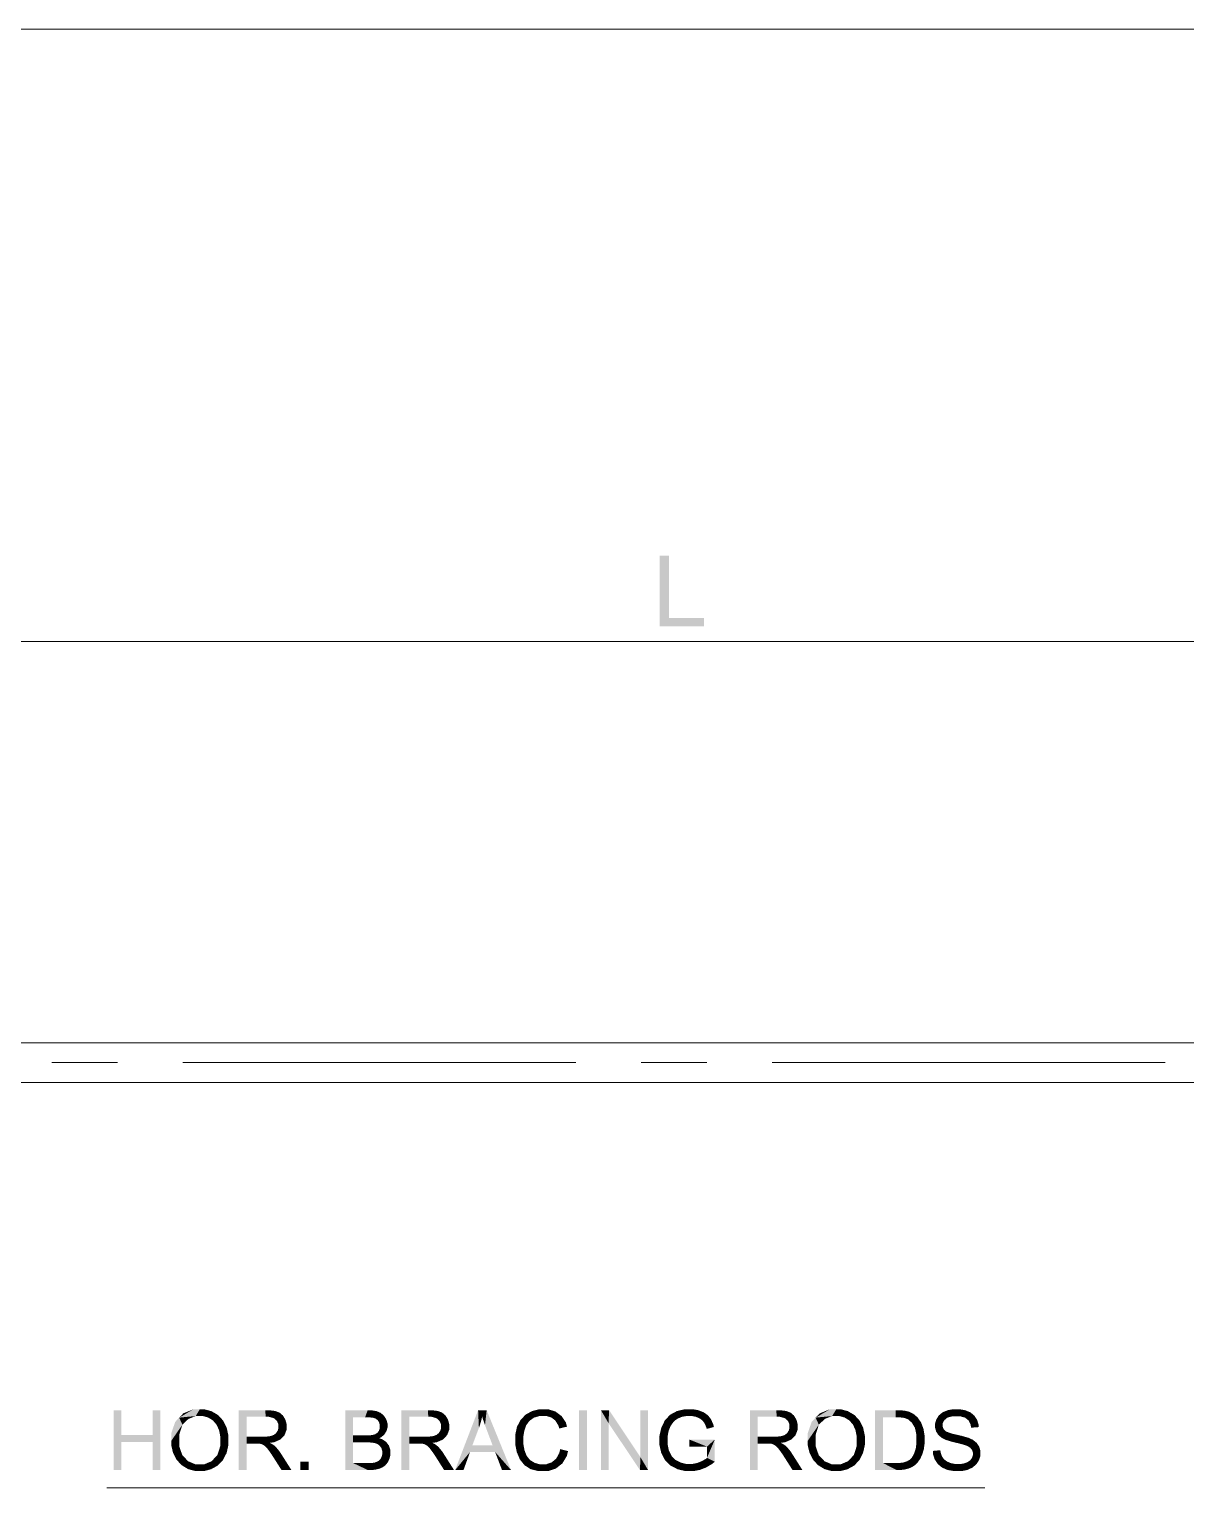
# Model space of a CAD drawing. Header units: millimetres. Extents: x 2 to 579, y 1 to 405.
# Drawn here: x 163.2 to 207.4, y 155.9 to 211.6 of the extents above; entities that cross this region are included whole.
import ezdxf

# ---------------------------------------------------------------- set-up
doc = ezdxf.new("R2010")
doc.units = ezdxf.units.MM
doc.linetypes.add('XKITLINE00', pattern=[0])
doc.layers.add('GraphicObject', color=6, linetype='Continuous', lineweight=0)
doc.layers.add('LinkedObject', color=7, linetype='Continuous', lineweight=0)

# ---------------------------------------------------------------- blocks, each defined once
blk = doc.blocks.new('*A3')
at = {"layer": 'GraphicObject', "color": 3, "linetype": 'XKITLINE00', "lineweight": 0}
blk.add_line((254.94, 211.629), (120.38, 211.629), dxfattribs=at)
blk = doc.blocks.new('*A4')
at = {"layer": 'LinkedObject'}
for points in [[(187.632, 191.525), (187.276, 188.825), (187.276, 191.525)], [(187.632, 189.144), (187.276, 188.825), (187.632, 191.525)], [(187.276, 188.825), (187.632, 189.144), (188.961, 188.825)], [(188.961, 188.825), (187.632, 189.144), (188.961, 189.144)], [(166.723, 157.949), (166.421, 156.602), (166.421, 158.889)], [(166.723, 157.949), (166.421, 158.889), (166.723, 158.889)], [(168.214, 158.889), (167.912, 157.949), (167.912, 158.889)], [(167.912, 157.679), (167.912, 157.949), (168.214, 158.889)], [(167.912, 157.679), (168.214, 158.889), (168.214, 156.602)], [(169.476, 158.928), (168.929, 158.606), (169.082, 158.767)], [(169.718, 158.928), (168.929, 158.606), (169.476, 158.928)], [(169.559, 158.667), (168.929, 158.606), (169.718, 158.928)], [(169.559, 158.667), (169.718, 158.928), (169.719, 158.667)], [(169.718, 158.928), (169.833, 158.667), (169.719, 158.667)], [(170.161, 158.852), (169.718, 158.928), (169.876, 158.928)], [(170.289, 158.777), (169.718, 158.928), (170.161, 158.852)], [(170.037, 158.61), (169.718, 158.928), (170.289, 158.777)], [(169.833, 158.667), (169.718, 158.928), (170.037, 158.61)], [(170.037, 158.61), (170.289, 158.777), (170.128, 158.553)], [(170.289, 158.777), (170.219, 158.495), (170.128, 158.553)], [(170.219, 158.495), (170.289, 158.777), (170.357, 158.334)], [(170.609, 158.49), (170.289, 158.777), (170.416, 158.701)], [(170.676, 158.355), (170.289, 158.777), (170.609, 158.49)], [(170.357, 158.334), (170.289, 158.777), (170.676, 158.355)], [(171.507, 157.881), (171.205, 156.602), (171.205, 158.889)], [(171.205, 158.889), (171.507, 158.637), (171.507, 157.881)], [(172.23, 158.637), (171.205, 158.889), (172.217, 158.889)], [(171.507, 158.637), (171.205, 158.889), (172.23, 158.637)], [(172.217, 158.889), (172.357, 158.637), (172.23, 158.637)], [(172.602, 158.858), (172.217, 158.889), (172.37, 158.889)], [(172.681, 158.827), (172.217, 158.889), (172.602, 158.858)], [(172.542, 158.585), (172.217, 158.889), (172.681, 158.827)], [(172.357, 158.637), (172.217, 158.889), (172.542, 158.585)], [(172.681, 158.827), (172.601, 158.533), (172.542, 158.585)], [(172.761, 158.797), (172.601, 158.533), (172.681, 158.827)], [(172.601, 158.533), (172.761, 158.797), (172.66, 158.481)], [(172.66, 158.481), (172.761, 158.797), (172.935, 158.61)], [(172.935, 158.61), (172.761, 158.797), (172.888, 158.688)], [(175.267, 158.889), (175.569, 157.659), (175.267, 156.602)], [(175.569, 157.929), (175.569, 157.659), (175.267, 158.889)], [(175.267, 158.889), (175.569, 158.619), (175.569, 157.929)], [(176.027, 158.619), (175.267, 158.889), (176.125, 158.889)], [(175.569, 158.619), (175.267, 158.889), (176.027, 158.619)], [(176.027, 158.619), (176.125, 158.889), (176.15, 158.619)], [(176.125, 158.889), (176.324, 158.603), (176.15, 158.619)], [(176.256, 158.889), (176.324, 158.603), (176.125, 158.889)], [(176.466, 158.854), (176.324, 158.603), (176.256, 158.889)], [(176.324, 158.603), (176.466, 158.854), (176.375, 158.587)], [(176.375, 158.587), (176.466, 158.854), (176.426, 158.571)], [(176.426, 158.571), (176.466, 158.854), (176.546, 158.82)], [(176.546, 158.82), (176.504, 158.512), (176.426, 158.571)], [(176.625, 158.785), (176.504, 158.512), (176.546, 158.82)], [(176.749, 158.678), (176.504, 158.512), (176.625, 158.785)], [(177.716, 157.881), (177.414, 156.602), (177.414, 158.889)], [(177.414, 158.889), (177.716, 158.637), (177.716, 157.881)], [(178.439, 158.637), (177.414, 158.889), (178.426, 158.889)], [(177.716, 158.637), (177.414, 158.889), (178.439, 158.637)], [(178.426, 158.889), (178.566, 158.637), (178.439, 158.637)], [(178.811, 158.858), (178.426, 158.889), (178.579, 158.889)], [(178.89, 158.827), (178.426, 158.889), (178.811, 158.858)], [(178.752, 158.585), (178.426, 158.889), (178.89, 158.827)], [(178.566, 158.637), (178.426, 158.889), (178.752, 158.585)], [(178.89, 158.827), (178.81, 158.533), (178.752, 158.585)], [(178.97, 158.797), (178.81, 158.533), (178.89, 158.827)], [(178.81, 158.533), (178.97, 158.797), (178.869, 158.481)], [(178.869, 158.481), (178.97, 158.797), (179.144, 158.61)], [(179.144, 158.61), (178.97, 158.797), (179.097, 158.688)], [(180.342, 158.889), (180.372, 158.211), (179.464, 156.602)], [(180.372, 158.211), (180.342, 158.889), (180.411, 158.32)], [(180.411, 158.32), (180.342, 158.889), (180.473, 158.539)], [(180.473, 158.539), (180.342, 158.889), (180.496, 158.649)], [(180.668, 158.889), (180.496, 158.649), (180.342, 158.889)], [(180.496, 158.649), (180.668, 158.889), (180.523, 158.556)], [(180.523, 158.556), (180.668, 158.889), (180.604, 158.318)], [(180.604, 158.318), (180.668, 158.889), (180.658, 158.173)], [(180.658, 158.173), (180.668, 158.889), (180.897, 157.542)], [(180.897, 157.542), (180.668, 158.889), (180.991, 157.295)], [(180.991, 157.295), (180.668, 158.889), (181.601, 156.602)], [(182.281, 158.79), (182.3, 158.48), (182.156, 158.721)], [(182.407, 158.859), (182.697, 158.67), (182.281, 158.79)], [(182.281, 158.79), (182.697, 158.67), (182.477, 158.606)], [(182.3, 158.48), (182.281, 158.79), (182.388, 158.543)], [(182.388, 158.543), (182.281, 158.79), (182.477, 158.606)], [(182.684, 158.928), (182.697, 158.67), (182.407, 158.859)], [(182.835, 158.928), (182.697, 158.67), (182.684, 158.928)], [(182.697, 158.67), (182.835, 158.928), (182.829, 158.67)], [(182.835, 158.928), (182.944, 158.67), (182.829, 158.67)], [(183.295, 158.841), (182.835, 158.928), (183.007, 158.928)], [(183.412, 158.753), (182.835, 158.928), (183.295, 158.841)], [(183.134, 158.613), (182.835, 158.928), (183.412, 158.753)], [(182.944, 158.67), (182.835, 158.928), (183.134, 158.613)], [(184.501, 158.889), (184.199, 156.602), (184.199, 158.889)], [(184.501, 156.602), (184.199, 156.602), (184.501, 158.889)], [(185.032, 158.889), (185.322, 158.397), (185.032, 156.602)], [(185.322, 158.397), (185.032, 158.889), (185.343, 158.889)], [(185.322, 158.397), (185.343, 158.889), (186.521, 156.602)], [(186.521, 156.602), (185.343, 158.889), (186.541, 157.094)], [(186.832, 158.889), (186.541, 157.094), (186.541, 158.889)], [(186.832, 156.602), (186.541, 157.094), (186.832, 158.889)], [(187.805, 158.788), (187.404, 158.358), (187.674, 158.717)], [(187.975, 158.575), (187.404, 158.358), (187.805, 158.788)], [(188.238, 158.928), (187.805, 158.788), (187.936, 158.858)], [(188.306, 158.67), (187.805, 158.788), (188.238, 158.928)], [(187.805, 158.788), (188.051, 158.606), (187.975, 158.575)], [(188.051, 158.606), (187.805, 158.788), (188.126, 158.638)], [(188.126, 158.638), (187.805, 158.788), (188.306, 158.67)], [(188.41, 158.67), (188.238, 158.928), (188.409, 158.928)], [(188.306, 158.67), (188.238, 158.928), (188.41, 158.67)], [(188.409, 158.928), (188.496, 158.67), (188.41, 158.67)], [(188.533, 158.928), (188.496, 158.67), (188.409, 158.928)], [(188.496, 158.67), (188.533, 158.928), (188.654, 158.639)], [(188.857, 158.848), (188.533, 158.928), (188.757, 158.888)], [(188.654, 158.639), (188.533, 158.928), (188.857, 158.848)], [(188.654, 158.639), (188.857, 158.848), (188.725, 158.609)], [(188.857, 158.848), (188.796, 158.579), (188.725, 158.609)], [(188.796, 158.579), (188.857, 158.848), (188.905, 158.499)], [(189.115, 158.696), (188.857, 158.848), (188.958, 158.807)], [(189.172, 158.624), (188.857, 158.848), (189.115, 158.696)], [(188.905, 158.499), (188.857, 158.848), (189.172, 158.624)], [(191.019, 157.881), (190.717, 156.602), (190.717, 158.889)], [(190.717, 158.889), (191.019, 158.637), (191.019, 157.881)], [(191.742, 158.637), (190.717, 158.889), (191.729, 158.889)], [(191.019, 158.637), (190.717, 158.889), (191.742, 158.637)], [(191.729, 158.889), (191.869, 158.637), (191.742, 158.637)], [(192.114, 158.858), (191.729, 158.889), (191.882, 158.889)], [(192.193, 158.827), (191.729, 158.889), (192.114, 158.858)], [(192.055, 158.585), (191.729, 158.889), (192.193, 158.827)], [(191.869, 158.637), (191.729, 158.889), (192.055, 158.585)], [(192.193, 158.827), (192.114, 158.533), (192.055, 158.585)], [(192.273, 158.797), (192.114, 158.533), (192.193, 158.827)], [(192.114, 158.533), (192.273, 158.797), (192.172, 158.481)], [(192.172, 158.481), (192.273, 158.797), (192.447, 158.61)], [(192.447, 158.61), (192.273, 158.797), (192.4, 158.688)], [(193.777, 158.928), (193.23, 158.606), (193.383, 158.767)], [(194.019, 158.928), (193.23, 158.606), (193.777, 158.928)], [(193.86, 158.667), (193.23, 158.606), (194.019, 158.928)], [(193.86, 158.667), (194.019, 158.928), (194.02, 158.667)], [(194.019, 158.928), (194.134, 158.667), (194.02, 158.667)], [(194.463, 158.852), (194.019, 158.928), (194.177, 158.928)], [(194.59, 158.777), (194.019, 158.928), (194.463, 158.852)], [(194.338, 158.61), (194.019, 158.928), (194.59, 158.777)], [(194.134, 158.667), (194.019, 158.928), (194.338, 158.61)], [(194.338, 158.61), (194.59, 158.777), (194.429, 158.553)], [(194.59, 158.777), (194.52, 158.495), (194.429, 158.553)], [(194.52, 158.495), (194.59, 158.777), (194.658, 158.334)], [(194.91, 158.49), (194.59, 158.777), (194.717, 158.701)], [(194.977, 158.355), (194.59, 158.777), (194.91, 158.49)], [(194.658, 158.334), (194.59, 158.777), (194.977, 158.355)], [(195.502, 158.889), (195.803, 158.619), (195.502, 156.602)], [(196.284, 158.619), (195.502, 158.889), (196.289, 158.889)], [(195.803, 158.619), (195.502, 158.889), (196.284, 158.619)], [(196.289, 158.889), (196.419, 158.619), (196.284, 158.619)], [(196.422, 158.889), (196.419, 158.619), (196.289, 158.889)], [(196.422, 158.889), (196.615, 158.596), (196.419, 158.619)], [(196.625, 158.873), (196.615, 158.596), (196.422, 158.889)], [(196.695, 158.856), (196.615, 158.596), (196.625, 158.873)], [(196.695, 158.856), (196.676, 158.572), (196.615, 158.596)], [(196.676, 158.572), (196.695, 158.856), (196.76, 158.54)], [(196.961, 158.752), (196.695, 158.856), (196.794, 158.834)], [(197.031, 158.692), (196.695, 158.856), (196.961, 158.752)], [(196.903, 158.411), (196.695, 158.856), (197.031, 158.692)], [(196.76, 158.54), (196.695, 158.856), (196.903, 158.411)], [(198.081, 158.811), (198.207, 158.56), (197.938, 158.696)], [(198.269, 158.61), (198.081, 158.811), (198.176, 158.85)], [(198.207, 158.56), (198.081, 158.811), (198.269, 158.61)], [(198.27, 158.889), (198.469, 158.66), (198.176, 158.85)], [(198.176, 158.85), (198.469, 158.66), (198.269, 158.61)], [(198.48, 158.928), (198.469, 158.66), (198.27, 158.889)], [(198.595, 158.928), (198.469, 158.66), (198.48, 158.928)], [(198.469, 158.66), (198.595, 158.928), (198.607, 158.66)], [(198.595, 158.928), (198.738, 158.66), (198.607, 158.66)], [(198.946, 158.887), (198.595, 158.928), (198.722, 158.928)], [(199.043, 158.846), (198.595, 158.928), (198.946, 158.887)], [(198.937, 158.605), (198.595, 158.928), (199.043, 158.846)], [(198.738, 158.66), (198.595, 158.928), (198.937, 158.605)], [(199.043, 158.846), (199.005, 158.549), (198.937, 158.605)], [(199.14, 158.805), (199.005, 158.549), (199.043, 158.846)], [(199.005, 158.549), (199.14, 158.805), (199.072, 158.494)], [(199.072, 158.494), (199.14, 158.805), (199.341, 158.605)], [(199.341, 158.605), (199.14, 158.805), (199.289, 158.684)], [(168.929, 158.606), (168.623, 157.715), (168.776, 158.445)], [(169.05, 158.336), (168.623, 157.715), (168.929, 158.606)], [(168.776, 158.445), (168.623, 157.715), (168.623, 158)], [(168.934, 157.968), (168.623, 157.715), (169.05, 158.336)], [(169.282, 158.557), (168.929, 158.606), (169.559, 158.667)], [(168.929, 158.606), (169.282, 158.557), (169.166, 158.447)], [(169.05, 158.336), (168.929, 158.606), (169.166, 158.447)], [(170.357, 158.334), (170.676, 158.355), (170.404, 158.23)], [(170.676, 158.355), (170.451, 158.126), (170.404, 158.23)], [(170.451, 158.126), (170.676, 158.355), (170.498, 157.882)], [(170.498, 157.882), (170.676, 158.355), (170.809, 157.913)], [(170.809, 157.913), (170.676, 158.355), (170.743, 158.22)], [(172.935, 158.61), (172.719, 158.347), (172.66, 158.481)], [(172.689, 158.108), (173.03, 158.265), (172.873, 157.855)], [(172.719, 158.211), (173.03, 158.265), (172.689, 158.108)], [(172.983, 158.532), (172.719, 158.347), (172.935, 158.61)], [(173.03, 158.359), (172.719, 158.347), (172.983, 158.532)], [(173.03, 158.265), (172.719, 158.347), (173.03, 158.359)], [(172.719, 158.347), (173.03, 158.265), (172.719, 158.266)], [(173.03, 158.265), (172.719, 158.211), (172.719, 158.266)], [(172.873, 157.855), (173.03, 158.265), (172.951, 157.938)], [(172.951, 157.938), (173.03, 158.265), (173.03, 158.143)], [(176.794, 158.606), (176.504, 158.512), (176.749, 158.678)], [(176.504, 158.512), (176.794, 158.606), (176.532, 158.469)], [(176.794, 158.606), (176.559, 158.425), (176.532, 158.469)], [(176.557, 158.109), (176.884, 158.304), (176.804, 158.028)], [(176.586, 158.208), (176.884, 158.304), (176.557, 158.109)], [(176.559, 158.425), (176.794, 158.606), (176.586, 158.325)], [(176.586, 158.325), (176.794, 158.606), (176.884, 158.304)], [(176.884, 158.304), (176.586, 158.268), (176.586, 158.325)], [(176.586, 158.268), (176.884, 158.304), (176.586, 158.208)], [(176.884, 158.383), (176.794, 158.606), (176.839, 158.534)], [(176.884, 158.304), (176.794, 158.606), (176.884, 158.383)], [(176.804, 158.028), (176.884, 158.304), (176.844, 158.093)], [(176.844, 158.093), (176.884, 158.304), (176.884, 158.231)], [(179.144, 158.61), (178.928, 158.347), (178.869, 158.481)], [(178.898, 158.108), (179.239, 158.265), (179.082, 157.855)], [(178.928, 158.211), (179.239, 158.265), (178.898, 158.108)], [(179.192, 158.532), (178.928, 158.347), (179.144, 158.61)], [(179.239, 158.359), (178.928, 158.347), (179.192, 158.532)], [(179.239, 158.265), (178.928, 158.347), (179.239, 158.359)], [(178.928, 158.347), (179.239, 158.265), (178.928, 158.266)], [(179.239, 158.265), (178.928, 158.211), (178.928, 158.266)], [(179.082, 157.855), (179.239, 158.265), (179.16, 157.938)], [(179.16, 157.938), (179.239, 158.265), (179.239, 158.143)], [(179.464, 156.602), (180.372, 158.211), (180.12, 157.542)], [(182.104, 158.097), (181.757, 157.941), (181.825, 158.253)], [(182.14, 158.204), (181.825, 158.253), (181.893, 158.386)], [(182.104, 158.097), (181.825, 158.253), (182.14, 158.204)], [(181.962, 158.519), (182.3, 158.48), (181.893, 158.386)], [(181.893, 158.386), (182.3, 158.48), (182.176, 158.31)], [(182.14, 158.204), (181.893, 158.386), (182.176, 158.31)], [(182.156, 158.721), (182.3, 158.48), (181.962, 158.519)], [(183.134, 158.613), (183.412, 158.753), (183.209, 158.556)], [(183.412, 158.753), (183.285, 158.499), (183.209, 158.556)], [(183.285, 158.499), (183.412, 158.753), (183.4, 158.317)], [(183.4, 158.317), (183.412, 158.753), (183.738, 158.262)], [(183.4, 158.317), (183.738, 158.262), (183.44, 158.192)], [(183.692, 158.42), (183.412, 158.753), (183.529, 158.666)], [(183.738, 158.262), (183.412, 158.753), (183.692, 158.42)], [(185.032, 156.602), (185.322, 158.397), (185.322, 156.602)], [(187.404, 158.358), (187.264, 157.902), (187.334, 158.213)], [(187.619, 158.108), (187.264, 157.902), (187.404, 158.358)], [(187.674, 158.717), (187.404, 158.358), (187.473, 158.503)], [(187.853, 158.492), (187.404, 158.358), (187.975, 158.575)], [(187.807, 158.44), (187.404, 158.358), (187.853, 158.492)], [(187.76, 158.389), (187.404, 158.358), (187.807, 158.44)], [(187.688, 158.275), (187.404, 158.358), (187.76, 158.389)], [(187.404, 158.358), (187.688, 158.275), (187.662, 158.214)], [(187.619, 158.108), (187.404, 158.358), (187.662, 158.214)], [(188.905, 158.499), (189.172, 158.624), (188.943, 158.449)], [(189.172, 158.624), (188.981, 158.399), (188.943, 158.449)], [(188.981, 158.399), (189.172, 158.624), (189.045, 158.262)], [(189.045, 158.262), (189.172, 158.624), (189.315, 158.365)], [(189.045, 158.262), (189.315, 158.365), (189.071, 158.175)], [(189.071, 158.175), (189.315, 158.365), (189.345, 158.249)], [(189.315, 158.365), (189.172, 158.624), (189.229, 158.552)], [(192.447, 158.61), (192.231, 158.347), (192.172, 158.481)], [(192.201, 158.108), (192.542, 158.265), (192.385, 157.855)], [(192.231, 158.211), (192.542, 158.265), (192.201, 158.108)], [(192.495, 158.532), (192.231, 158.347), (192.447, 158.61)], [(192.542, 158.359), (192.231, 158.347), (192.495, 158.532)], [(192.542, 158.265), (192.231, 158.347), (192.542, 158.359)], [(192.231, 158.347), (192.542, 158.265), (192.231, 158.266)], [(192.542, 158.265), (192.231, 158.211), (192.231, 158.266)], [(192.385, 157.855), (192.542, 158.265), (192.464, 157.938)], [(192.464, 157.938), (192.542, 158.265), (192.542, 158.143)], [(193.23, 158.606), (192.924, 157.715), (193.077, 158.445)], [(193.351, 158.336), (192.924, 157.715), (193.23, 158.606)], [(193.077, 158.445), (192.924, 157.715), (192.924, 158)], [(193.235, 157.968), (192.924, 157.715), (193.351, 158.336)], [(193.583, 158.557), (193.23, 158.606), (193.86, 158.667)], [(193.23, 158.606), (193.583, 158.557), (193.467, 158.447)], [(193.351, 158.336), (193.23, 158.606), (193.467, 158.447)], [(194.658, 158.334), (194.977, 158.355), (194.705, 158.23)], [(194.977, 158.355), (194.752, 158.126), (194.705, 158.23)], [(194.752, 158.126), (194.977, 158.355), (194.799, 157.882)], [(194.799, 157.882), (194.977, 158.355), (195.11, 157.913)], [(195.11, 157.913), (194.977, 158.355), (195.044, 158.22)], [(195.502, 156.602), (195.803, 158.619), (195.803, 156.872)], [(197.031, 158.692), (196.962, 158.314), (196.903, 158.411)], [(197.121, 158.616), (196.962, 158.314), (197.031, 158.692)], [(197.256, 158.421), (196.962, 158.314), (197.121, 158.616)], [(196.962, 158.314), (197.256, 158.421), (197.021, 158.218)], [(197.021, 158.218), (197.256, 158.421), (197.301, 158.302)], [(197.301, 158.302), (197.08, 157.942), (197.021, 158.218)], [(197.346, 158.183), (197.08, 157.942), (197.301, 158.302)], [(197.889, 158.621), (197.791, 158.297), (197.84, 158.546)], [(198.144, 158.509), (197.791, 158.297), (197.889, 158.621)], [(197.84, 158.546), (197.791, 158.297), (197.791, 158.384)], [(198.081, 158.388), (197.791, 158.297), (198.144, 158.509)], [(197.791, 158.297), (198.081, 158.388), (198.081, 158.317)], [(198.081, 158.255), (197.791, 158.297), (198.081, 158.317)], [(197.791, 158.297), (198.081, 158.255), (197.791, 158.218)], [(197.791, 158.218), (198.081, 158.255), (197.831, 158.076)], [(197.831, 158.076), (198.081, 158.255), (197.871, 158.012)], [(197.871, 158.012), (198.081, 158.255), (198.126, 158.154)], [(197.938, 158.696), (198.207, 158.56), (197.889, 158.621)], [(197.889, 158.621), (198.207, 158.56), (198.144, 158.509)], [(199.341, 158.605), (199.151, 158.33), (199.072, 158.494)], [(199.393, 158.525), (199.151, 158.33), (199.341, 158.605)], [(199.449, 158.345), (199.151, 158.33), (199.393, 158.525)], [(199.453, 158.244), (199.151, 158.33), (199.449, 158.345)], [(199.151, 158.33), (199.453, 158.244), (199.163, 158.221)], [(166.723, 157.679), (166.421, 156.602), (166.723, 157.949)], [(166.421, 156.602), (166.723, 157.679), (166.723, 156.602)], [(166.723, 157.949), (167.912, 157.679), (166.723, 157.679)], [(167.912, 157.949), (167.912, 157.679), (166.723, 157.949)], [(167.912, 157.679), (168.214, 156.602), (167.912, 156.602)], [(168.623, 157.715), (168.934, 157.968), (168.934, 157.71)], [(168.623, 157.715), (168.934, 157.504), (168.623, 157.565)], [(168.934, 157.504), (168.623, 157.715), (168.934, 157.71)], [(170.388, 157.182), (170.809, 157.742), (170.669, 157.12)], [(170.498, 157.522), (170.809, 157.742), (170.388, 157.182)], [(170.498, 157.743), (170.809, 157.913), (170.809, 157.742)], [(170.498, 157.882), (170.809, 157.913), (170.498, 157.743)], [(170.809, 157.742), (170.498, 157.522), (170.498, 157.743)], [(170.669, 157.12), (170.809, 157.742), (170.739, 157.257)], [(170.739, 157.257), (170.809, 157.742), (170.809, 157.568)], [(171.507, 157.881), (171.507, 157.618), (171.205, 156.602)], [(171.857, 157.618), (171.507, 157.881), (172.156, 157.881)], [(171.507, 157.618), (171.507, 157.881), (171.857, 157.618)], [(171.857, 157.618), (172.156, 157.881), (171.916, 157.618)], [(171.916, 157.618), (172.156, 157.881), (172, 157.612)], [(172, 157.612), (172.156, 157.881), (172.026, 157.607)], [(172.026, 157.607), (172.156, 157.881), (172.061, 157.598)], [(172.061, 157.598), (172.156, 157.881), (172.129, 157.568)], [(172.129, 157.568), (172.156, 157.881), (172.26, 157.881)], [(172.129, 157.568), (172.26, 157.881), (172.163, 157.546)], [(172.26, 157.881), (172.387, 157.643), (172.163, 157.546)], [(172.163, 157.546), (172.387, 157.643), (172.197, 157.524)], [(172.387, 157.643), (172.274, 157.448), (172.197, 157.524)], [(172.422, 157.902), (172.387, 157.643), (172.26, 157.881)], [(172.447, 157.614), (172.274, 157.448), (172.387, 157.643)], [(172.387, 157.643), (172.422, 157.902), (172.551, 157.665)], [(172.48, 157.923), (172.873, 157.855), (172.422, 157.902)], [(172.794, 157.771), (172.422, 157.902), (172.873, 157.855)], [(172.551, 157.665), (172.422, 157.902), (172.794, 157.771)], [(172.539, 157.945), (172.873, 157.855), (172.48, 157.923)], [(172.873, 157.855), (172.539, 157.945), (172.628, 158.014)], [(172.658, 158.061), (172.873, 157.855), (172.628, 158.014)], [(172.689, 158.108), (172.873, 157.855), (172.658, 158.061)], [(175.267, 156.602), (175.569, 157.659), (175.569, 156.872)], [(176.099, 157.659), (175.569, 157.929), (176.064, 157.929)], [(175.569, 157.659), (175.569, 157.929), (176.099, 157.659)], [(176.208, 157.659), (176.064, 157.929), (176.165, 157.929)], [(176.099, 157.659), (176.064, 157.929), (176.208, 157.659)], [(176.31, 157.942), (176.564, 157.819), (176.165, 157.929)], [(176.165, 157.929), (176.564, 157.819), (176.208, 157.659)], [(176.208, 157.659), (176.564, 157.819), (176.376, 157.64)], [(176.353, 157.955), (176.645, 157.859), (176.31, 157.942)], [(176.564, 157.819), (176.31, 157.942), (176.645, 157.859)], [(176.411, 157.972), (176.645, 157.859), (176.353, 157.955)], [(176.564, 157.819), (176.434, 157.62), (176.376, 157.64)], [(176.498, 158.029), (176.645, 157.859), (176.411, 157.972)], [(176.434, 157.62), (176.564, 157.819), (176.492, 157.601)], [(176.492, 157.601), (176.564, 157.819), (176.583, 157.535)], [(176.804, 158.028), (176.498, 158.029), (176.557, 158.109)], [(176.764, 157.963), (176.498, 158.029), (176.804, 158.028)], [(176.645, 157.859), (176.498, 158.029), (176.764, 157.963)], [(176.827, 157.685), (176.564, 157.819), (176.668, 157.788)], [(176.583, 157.535), (176.564, 157.819), (176.827, 157.685)], [(176.583, 157.535), (176.827, 157.685), (176.616, 157.488)], [(176.616, 157.488), (176.827, 157.685), (176.649, 157.441)], [(176.649, 157.441), (176.827, 157.685), (176.882, 157.611)], [(177.716, 157.881), (177.716, 157.618), (177.414, 156.602)], [(178.066, 157.618), (177.716, 157.881), (178.365, 157.881)], [(177.716, 157.618), (177.716, 157.881), (178.066, 157.618)], [(178.066, 157.618), (178.365, 157.881), (178.125, 157.618)], [(178.125, 157.618), (178.365, 157.881), (178.209, 157.612)], [(178.209, 157.612), (178.365, 157.881), (178.235, 157.607)], [(178.235, 157.607), (178.365, 157.881), (178.27, 157.598)], [(178.27, 157.598), (178.365, 157.881), (178.339, 157.568)], [(178.339, 157.568), (178.365, 157.881), (178.469, 157.881)], [(178.339, 157.568), (178.469, 157.881), (178.372, 157.546)], [(178.469, 157.881), (178.596, 157.643), (178.372, 157.546)], [(178.372, 157.546), (178.596, 157.643), (178.406, 157.524)], [(178.596, 157.643), (178.483, 157.448), (178.406, 157.524)], [(178.631, 157.902), (178.596, 157.643), (178.469, 157.881)], [(178.656, 157.614), (178.483, 157.448), (178.596, 157.643)], [(178.596, 157.643), (178.631, 157.902), (178.76, 157.665)], [(178.689, 157.923), (179.082, 157.855), (178.631, 157.902)], [(179.003, 157.771), (178.631, 157.902), (179.082, 157.855)], [(178.76, 157.665), (178.631, 157.902), (179.003, 157.771)], [(178.748, 157.945), (179.082, 157.855), (178.689, 157.923)], [(179.082, 157.855), (178.748, 157.945), (178.837, 158.014)], [(178.867, 158.061), (179.082, 157.855), (178.837, 158.014)], [(178.898, 158.108), (179.082, 157.855), (178.867, 158.061)], [(182.068, 157.877), (181.757, 157.941), (182.104, 158.097)], [(181.757, 157.941), (182.068, 157.877), (181.757, 157.763)], [(181.757, 157.763), (182.068, 157.877), (182.068, 157.764)], [(182.068, 157.764), (181.757, 157.599), (181.757, 157.763)], [(182.068, 157.618), (181.757, 157.599), (182.068, 157.764)], [(187.575, 157.877), (187.264, 157.902), (187.619, 158.108)], [(187.264, 157.902), (187.575, 157.877), (187.264, 157.735)], [(187.264, 157.735), (187.575, 157.877), (187.575, 157.753)], [(187.575, 157.6), (187.264, 157.735), (187.575, 157.753)], [(187.264, 157.735), (187.404, 157.125), (187.264, 157.566)], [(187.575, 157.6), (187.404, 157.125), (187.264, 157.735)], [(188.41, 157.768), (189.082, 157.499), (188.41, 157.499)], [(189.379, 157.768), (189.082, 157.499), (188.41, 157.768)], [(189.082, 157.073), (189.379, 157.768), (189.379, 156.92)], [(189.082, 157.499), (189.379, 157.768), (189.082, 157.073)], [(191.019, 157.881), (191.019, 157.618), (190.717, 156.602)], [(191.37, 157.618), (191.019, 157.881), (191.669, 157.881)], [(191.019, 157.618), (191.019, 157.881), (191.37, 157.618)], [(191.37, 157.618), (191.669, 157.881), (191.428, 157.618)], [(191.428, 157.618), (191.669, 157.881), (191.512, 157.612)], [(191.512, 157.612), (191.669, 157.881), (191.538, 157.607)], [(191.538, 157.607), (191.669, 157.881), (191.573, 157.598)], [(191.573, 157.598), (191.669, 157.881), (191.642, 157.568)], [(191.642, 157.568), (191.669, 157.881), (191.772, 157.881)], [(191.642, 157.568), (191.772, 157.881), (191.676, 157.546)], [(191.772, 157.881), (191.899, 157.643), (191.676, 157.546)], [(191.676, 157.546), (191.899, 157.643), (191.709, 157.524)], [(191.899, 157.643), (191.786, 157.448), (191.709, 157.524)], [(191.934, 157.902), (191.899, 157.643), (191.772, 157.881)], [(191.959, 157.614), (191.786, 157.448), (191.899, 157.643)], [(191.899, 157.643), (191.934, 157.902), (192.063, 157.665)], [(191.993, 157.923), (192.385, 157.855), (191.934, 157.902)], [(192.306, 157.771), (191.934, 157.902), (192.385, 157.855)], [(192.063, 157.665), (191.934, 157.902), (192.306, 157.771)], [(192.051, 157.945), (192.385, 157.855), (191.993, 157.923)], [(192.385, 157.855), (192.051, 157.945), (192.14, 158.014)], [(192.17, 158.061), (192.385, 157.855), (192.14, 158.014)], [(192.201, 158.108), (192.385, 157.855), (192.17, 158.061)], [(192.924, 157.715), (193.235, 157.968), (193.235, 157.71)], [(192.924, 157.715), (193.235, 157.504), (192.924, 157.565)], [(193.235, 157.504), (192.924, 157.715), (193.235, 157.71)], [(194.689, 157.182), (195.11, 157.742), (194.97, 157.12)], [(194.799, 157.522), (195.11, 157.742), (194.689, 157.182)], [(194.799, 157.743), (195.11, 157.913), (195.11, 157.742)], [(194.799, 157.882), (195.11, 157.913), (194.799, 157.743)], [(195.11, 157.742), (194.799, 157.522), (194.799, 157.743)], [(194.97, 157.12), (195.11, 157.742), (195.04, 157.257)], [(195.04, 157.257), (195.11, 157.742), (195.11, 157.568)], [(197.391, 157.911), (197.08, 157.942), (197.346, 158.183)], [(197.391, 157.758), (197.08, 157.942), (197.391, 157.911)], [(197.08, 157.942), (197.391, 157.758), (197.08, 157.763)], [(197.391, 157.758), (197.08, 157.633), (197.08, 157.763)], [(197.391, 157.628), (197.08, 157.633), (197.391, 157.758)], [(198.126, 158.154), (198.033, 157.842), (197.871, 158.012)], [(197.871, 158.012), (198.033, 157.842), (197.911, 157.949)], [(198.17, 158.114), (198.033, 157.842), (198.126, 158.154)], [(198.033, 157.842), (198.17, 158.114), (198.114, 157.799)], [(198.114, 157.799), (198.17, 158.114), (198.214, 158.074)], [(198.114, 157.799), (198.214, 158.074), (198.177, 157.765)], [(198.177, 157.765), (198.214, 158.074), (198.398, 157.694)], [(198.398, 157.694), (198.214, 158.074), (198.442, 157.993)], [(198.398, 157.694), (198.442, 157.993), (198.555, 157.656)], [(198.555, 157.656), (198.442, 157.993), (198.626, 157.951)], [(198.555, 157.656), (198.626, 157.951), (198.713, 157.618)], [(198.713, 157.618), (198.626, 157.951), (198.81, 157.909)], [(198.713, 157.618), (198.81, 157.909), (198.916, 157.563)], [(198.916, 157.563), (198.81, 157.909), (198.962, 157.545)], [(198.962, 157.545), (198.81, 157.909), (199.034, 157.517)], [(199.063, 157.836), (199.034, 157.517), (198.81, 157.909)], [(199.132, 157.805), (199.034, 157.517), (199.063, 157.836)], [(199.034, 157.517), (199.132, 157.805), (199.137, 157.45)], [(199.137, 157.45), (199.132, 157.805), (199.232, 157.759)], [(199.137, 157.45), (199.232, 157.759), (199.168, 157.41)], [(199.168, 157.41), (199.232, 157.759), (199.2, 157.37)], [(199.232, 157.759), (199.427, 157.572), (199.2, 157.37)], [(199.427, 157.572), (199.232, 157.759), (199.379, 157.643)], [(168.623, 157.565), (168.934, 157.504), (168.689, 157.28)], [(168.689, 157.28), (168.934, 157.504), (168.754, 157.145)], [(168.754, 157.145), (168.934, 157.504), (169.045, 157.178)], [(169.045, 157.178), (169.012, 156.797), (168.754, 157.145)], [(168.754, 157.145), (169.012, 156.797), (168.82, 157.01)], [(169.157, 157.059), (169.012, 156.797), (169.045, 157.178)], [(170.669, 157.12), (170.277, 157.062), (170.388, 157.182)], [(170.599, 156.983), (170.277, 157.062), (170.669, 157.12)], [(171.205, 156.602), (171.507, 157.618), (171.507, 156.602)], [(172.274, 157.448), (172.447, 157.614), (172.317, 157.393)], [(172.317, 157.393), (172.447, 157.614), (172.36, 157.338)], [(172.36, 157.338), (172.447, 157.614), (172.569, 157.529)], [(172.569, 157.529), (172.469, 157.181), (172.36, 157.338)], [(172.569, 157.529), (172.447, 157.614), (172.538, 157.557)], [(172.635, 157.468), (172.469, 157.181), (172.569, 157.529)], [(172.76, 157.316), (172.469, 157.181), (172.635, 157.468)], [(172.469, 157.181), (172.76, 157.316), (172.535, 157.078)], [(172.535, 157.078), (172.76, 157.316), (172.819, 157.225)], [(172.535, 157.078), (172.819, 157.225), (172.837, 156.602)], [(172.837, 156.602), (172.819, 157.225), (173.215, 156.602)], [(176.925, 156.966), (176.637, 157.073), (176.66, 157.114)], [(176.882, 157.611), (176.682, 157.329), (176.649, 157.441)], [(176.66, 157.114), (176.993, 157.265), (176.925, 156.966)], [(176.682, 157.211), (176.993, 157.265), (176.66, 157.114)], [(176.938, 157.538), (176.682, 157.329), (176.882, 157.611)], [(176.993, 157.365), (176.682, 157.329), (176.938, 157.538)], [(176.993, 157.265), (176.682, 157.329), (176.993, 157.365)], [(176.682, 157.329), (176.993, 157.265), (176.682, 157.265)], [(176.993, 157.265), (176.682, 157.211), (176.682, 157.265)], [(176.925, 156.966), (176.993, 157.265), (176.959, 157.035)], [(176.959, 157.035), (176.993, 157.265), (176.993, 157.185)], [(177.414, 156.602), (177.716, 157.618), (177.716, 156.602)], [(178.483, 157.448), (178.656, 157.614), (178.526, 157.393)], [(178.526, 157.393), (178.656, 157.614), (178.569, 157.338)], [(178.569, 157.338), (178.656, 157.614), (178.778, 157.529)], [(178.778, 157.529), (178.678, 157.181), (178.569, 157.338)], [(178.778, 157.529), (178.656, 157.614), (178.747, 157.557)], [(178.844, 157.468), (178.678, 157.181), (178.778, 157.529)], [(178.97, 157.316), (178.678, 157.181), (178.844, 157.468)], [(178.678, 157.181), (178.97, 157.316), (178.744, 157.078)], [(178.744, 157.078), (178.97, 157.316), (179.028, 157.225)], [(178.744, 157.078), (179.028, 157.225), (179.046, 156.602)], [(179.046, 156.602), (179.028, 157.225), (179.424, 156.602)], [(180.034, 157.295), (179.464, 156.602), (180.12, 157.542)], [(179.464, 156.602), (180.034, 157.295), (179.783, 156.602)], [(180.12, 157.542), (180.991, 157.295), (180.034, 157.295)], [(180.897, 157.542), (180.991, 157.295), (180.12, 157.542)], [(180.991, 157.295), (181.601, 156.602), (181.256, 156.602)], [(182.068, 157.618), (181.878, 157.15), (181.757, 157.599)], [(181.757, 157.599), (181.878, 157.15), (181.817, 157.292)], [(182.111, 157.364), (181.878, 157.15), (182.068, 157.618)], [(181.878, 157.15), (182.111, 157.364), (182.153, 157.255)], [(182.196, 157.146), (181.878, 157.15), (182.153, 157.255)], [(181.878, 157.15), (182.23, 156.714), (181.938, 157.007)], [(182.196, 157.146), (182.23, 156.714), (181.878, 157.15)], [(182.328, 156.983), (182.23, 156.714), (182.196, 157.146)], [(183.324, 157.042), (183.776, 157.327), (183.434, 156.759)], [(183.443, 157.259), (183.776, 157.327), (183.324, 157.042)], [(183.434, 156.759), (183.776, 157.327), (183.558, 156.857)], [(183.776, 157.327), (183.443, 157.259), (183.475, 157.404)], [(183.558, 156.857), (183.776, 157.327), (183.729, 157.141)], [(186.541, 157.094), (186.832, 156.602), (186.521, 156.602)], [(187.264, 157.566), (187.404, 157.125), (187.334, 157.261)], [(187.628, 157.344), (187.404, 157.125), (187.575, 157.6)], [(187.404, 157.125), (187.628, 157.344), (187.68, 157.241)], [(187.733, 157.138), (187.404, 157.125), (187.68, 157.241)], [(187.733, 157.138), (187.82, 156.708), (187.404, 157.125)], [(187.404, 157.125), (187.82, 156.708), (187.475, 156.988)], [(187.886, 156.985), (187.82, 156.708), (187.733, 157.138)], [(190.717, 156.602), (191.019, 157.618), (191.019, 156.602)], [(191.786, 157.448), (191.959, 157.614), (191.829, 157.393)], [(191.829, 157.393), (191.959, 157.614), (191.872, 157.338)], [(191.872, 157.338), (191.959, 157.614), (192.081, 157.529)], [(192.081, 157.529), (191.981, 157.181), (191.872, 157.338)], [(192.081, 157.529), (191.959, 157.614), (192.05, 157.557)], [(192.148, 157.468), (191.981, 157.181), (192.081, 157.529)], [(192.273, 157.316), (191.981, 157.181), (192.148, 157.468)], [(191.981, 157.181), (192.273, 157.316), (192.047, 157.078)], [(192.047, 157.078), (192.273, 157.316), (192.332, 157.225)], [(192.047, 157.078), (192.332, 157.225), (192.349, 156.602)], [(192.349, 156.602), (192.332, 157.225), (192.727, 156.602)], [(192.924, 157.565), (193.235, 157.504), (192.99, 157.28)], [(192.99, 157.28), (193.235, 157.504), (193.055, 157.145)], [(193.055, 157.145), (193.235, 157.504), (193.346, 157.178)], [(193.346, 157.178), (193.313, 156.797), (193.055, 157.145)], [(193.055, 157.145), (193.313, 156.797), (193.121, 157.01)], [(193.458, 157.059), (193.313, 156.797), (193.346, 157.178)], [(194.97, 157.12), (194.579, 157.062), (194.689, 157.182)], [(194.9, 156.983), (194.579, 157.062), (194.97, 157.12)], [(197.174, 156.963), (196.852, 157.033), (196.906, 157.086)], [(196.989, 157.231), (197.174, 156.963), (196.906, 157.086)], [(197.33, 157.296), (196.989, 157.231), (197.05, 157.413)], [(197.299, 157.196), (196.989, 157.231), (197.33, 157.296)], [(197.221, 157.029), (196.989, 157.231), (197.299, 157.196)], [(197.174, 156.963), (196.989, 157.231), (197.221, 157.029)], [(197.08, 157.633), (197.391, 157.628), (197.05, 157.413)], [(197.05, 157.413), (197.391, 157.628), (197.33, 157.296)], [(197.33, 157.296), (197.391, 157.628), (197.36, 157.397)], [(198.002, 157.275), (197.706, 157.336), (197.992, 157.361)], [(197.706, 157.336), (197.831, 156.926), (197.709, 157.222)], [(198.002, 157.275), (197.831, 156.926), (197.706, 157.336)], [(197.709, 157.222), (197.831, 156.926), (197.772, 157.016)], [(198.049, 157.134), (197.831, 156.926), (198.002, 157.275)], [(197.831, 156.926), (198.049, 157.134), (197.891, 156.835)], [(197.891, 156.835), (198.049, 157.134), (198.055, 156.699)], [(198.086, 157.079), (198.055, 156.699), (198.049, 157.134)], [(199.199, 157.071), (199.522, 157.247), (199.47, 156.984)], [(199.232, 157.169), (199.522, 157.247), (199.199, 157.071)], [(199.2, 157.37), (199.427, 157.572), (199.232, 157.276)], [(199.232, 157.276), (199.427, 157.572), (199.474, 157.502)], [(199.232, 157.276), (199.474, 157.502), (199.232, 157.222)], [(199.232, 157.222), (199.474, 157.502), (199.232, 157.169)], [(199.474, 157.502), (199.522, 157.247), (199.232, 157.169)], [(199.47, 156.984), (199.522, 157.247), (199.522, 157.156)], [(199.522, 157.247), (199.474, 157.502), (199.522, 157.339)], [(169.012, 156.797), (169.157, 157.059), (169.139, 156.719)], [(169.139, 156.719), (169.157, 157.059), (169.268, 156.941)], [(169.268, 156.941), (169.716, 156.563), (169.139, 156.719)], [(169.139, 156.719), (169.716, 156.563), (169.266, 156.641)], [(169.266, 156.641), (169.716, 156.563), (169.555, 156.563)], [(169.547, 156.822), (169.716, 156.563), (169.268, 156.941)], [(169.716, 156.563), (169.547, 156.822), (169.715, 156.822)], [(169.886, 156.822), (169.716, 156.563), (169.715, 156.822)], [(169.716, 156.563), (169.886, 156.822), (169.865, 156.563)], [(169.865, 156.563), (169.886, 156.822), (170.143, 156.634)], [(170.271, 156.704), (169.886, 156.822), (170.167, 156.942)], [(170.143, 156.634), (169.886, 156.822), (170.271, 156.704)], [(170.277, 157.062), (170.4, 156.775), (170.167, 156.942)], [(170.167, 156.942), (170.4, 156.775), (170.271, 156.704)], [(170.4, 156.775), (170.277, 157.062), (170.599, 156.983)], [(173.869, 156.922), (173.549, 156.602), (173.549, 156.922)], [(173.869, 156.602), (173.549, 156.602), (173.869, 156.922)], [(175.569, 156.872), (176.139, 156.602), (175.267, 156.602)], [(176.139, 156.872), (176.139, 156.602), (175.569, 156.872)], [(176.139, 156.872), (176.248, 156.602), (176.139, 156.602)], [(176.213, 156.872), (176.248, 156.602), (176.139, 156.872)], [(176.316, 156.877), (176.432, 156.621), (176.213, 156.872)], [(176.213, 156.872), (176.432, 156.621), (176.248, 156.602)], [(176.346, 156.883), (176.432, 156.621), (176.316, 156.877)], [(176.507, 156.64), (176.346, 156.883), (176.398, 156.892)], [(176.432, 156.621), (176.346, 156.883), (176.507, 156.64)], [(176.486, 156.923), (176.758, 156.753), (176.398, 156.892)], [(176.398, 156.892), (176.758, 156.753), (176.507, 156.64)], [(176.521, 156.945), (176.758, 156.753), (176.486, 156.923)], [(176.507, 156.64), (176.758, 156.753), (176.583, 156.659)], [(176.758, 156.753), (176.521, 156.945), (176.556, 156.967)], [(176.614, 157.031), (176.925, 156.966), (176.556, 156.967)], [(176.556, 156.967), (176.925, 156.966), (176.758, 156.753)], [(176.583, 156.659), (176.758, 156.753), (176.708, 156.716)], [(176.637, 157.073), (176.925, 156.966), (176.614, 157.031)], [(176.758, 156.753), (176.925, 156.966), (176.808, 156.791)], [(176.808, 156.791), (176.925, 156.966), (176.892, 156.897)], [(181.938, 157.007), (182.23, 156.714), (182.114, 156.789)], [(182.23, 156.714), (182.328, 156.983), (182.417, 156.929)], [(182.507, 156.876), (182.23, 156.714), (182.417, 156.929)], [(182.507, 156.876), (182.831, 156.563), (182.23, 156.714)], [(182.23, 156.714), (182.831, 156.563), (182.346, 156.638)], [(182.346, 156.638), (182.831, 156.563), (182.646, 156.563)], [(182.701, 156.822), (182.831, 156.563), (182.507, 156.876)], [(182.831, 156.563), (182.701, 156.822), (182.806, 156.822)], [(182.933, 156.822), (182.831, 156.563), (182.806, 156.822)], [(182.933, 156.822), (183.434, 156.759), (182.831, 156.563)], [(182.831, 156.563), (183.434, 156.759), (183.009, 156.563)], [(183.148, 156.895), (183.434, 156.759), (182.933, 156.822)], [(183.009, 156.563), (183.434, 156.759), (183.311, 156.661)], [(183.434, 156.759), (183.148, 156.895), (183.236, 156.968)], [(183.324, 157.042), (183.434, 156.759), (183.236, 156.968)], [(187.475, 156.988), (187.82, 156.708), (187.682, 156.78)], [(187.82, 156.708), (187.886, 156.985), (187.987, 156.935)], [(188.088, 156.885), (187.82, 156.708), (187.987, 156.935)], [(188.088, 156.885), (188.432, 156.563), (187.82, 156.708)], [(187.82, 156.708), (188.432, 156.563), (187.958, 156.635)], [(187.958, 156.635), (188.432, 156.563), (188.264, 156.563)], [(188.301, 156.835), (188.432, 156.563), (188.088, 156.885)], [(188.432, 156.563), (188.301, 156.835), (188.414, 156.835)], [(188.414, 156.835), (188.557, 156.563), (188.432, 156.563)], [(188.513, 156.835), (188.557, 156.563), (188.414, 156.835)], [(188.705, 156.873), (188.801, 156.608), (188.513, 156.835)], [(188.513, 156.835), (188.801, 156.608), (188.557, 156.563)], [(188.919, 156.653), (188.705, 156.873), (188.798, 156.911)], [(188.801, 156.608), (188.705, 156.873), (188.919, 156.653)], [(188.892, 156.949), (189.038, 156.698), (188.798, 156.911)], [(188.798, 156.911), (189.038, 156.698), (188.919, 156.653)], [(189.034, 157.03), (189.379, 156.92), (188.892, 156.949)], [(188.892, 156.949), (189.379, 156.92), (189.038, 156.698)], [(189.082, 157.073), (189.379, 156.92), (189.034, 157.03)], [(189.038, 156.698), (189.379, 156.92), (189.268, 156.831)], [(193.313, 156.797), (193.458, 157.059), (193.44, 156.719)], [(193.44, 156.719), (193.458, 157.059), (193.569, 156.941)], [(193.569, 156.941), (194.017, 156.563), (193.44, 156.719)], [(193.44, 156.719), (194.017, 156.563), (193.567, 156.641)], [(193.567, 156.641), (194.017, 156.563), (193.856, 156.563)], [(193.848, 156.822), (194.017, 156.563), (193.569, 156.941)], [(194.017, 156.563), (193.848, 156.822), (194.016, 156.822)], [(194.187, 156.822), (194.017, 156.563), (194.016, 156.822)], [(194.017, 156.563), (194.187, 156.822), (194.166, 156.563)], [(194.166, 156.563), (194.187, 156.822), (194.444, 156.634)], [(194.572, 156.704), (194.187, 156.822), (194.468, 156.942)], [(194.444, 156.634), (194.187, 156.822), (194.572, 156.704)], [(194.579, 157.062), (194.701, 156.775), (194.468, 156.942)], [(194.468, 156.942), (194.701, 156.775), (194.572, 156.704)], [(194.701, 156.775), (194.579, 157.062), (194.9, 156.983)], [(195.803, 156.872), (196.326, 156.602), (195.502, 156.602)], [(196.292, 156.872), (196.326, 156.602), (195.803, 156.872)], [(196.292, 156.872), (196.43, 156.602), (196.326, 156.602)], [(196.405, 156.872), (196.43, 156.602), (196.292, 156.872)], [(196.693, 156.641), (196.405, 156.872), (196.582, 156.893)], [(196.613, 156.622), (196.405, 156.872), (196.693, 156.641)], [(196.43, 156.602), (196.405, 156.872), (196.613, 156.622)], [(196.647, 156.914), (196.693, 156.641), (196.582, 156.893)], [(196.711, 156.935), (196.693, 156.641), (196.647, 156.914)], [(196.693, 156.641), (196.711, 156.935), (196.773, 156.661)], [(196.966, 156.756), (196.711, 156.935), (196.814, 156.994)], [(196.909, 156.718), (196.711, 156.935), (196.966, 156.756)], [(196.773, 156.661), (196.711, 156.935), (196.909, 156.718)], [(196.852, 157.033), (197.022, 156.794), (196.814, 156.994)], [(196.814, 156.994), (197.022, 156.794), (196.966, 156.756)], [(197.126, 156.897), (196.852, 157.033), (197.174, 156.963)], [(197.022, 156.794), (196.852, 157.033), (197.126, 156.897)], [(198.123, 157.024), (198.055, 156.699), (198.086, 157.079)], [(198.123, 157.024), (198.16, 156.654), (198.055, 156.699)], [(198.238, 156.935), (198.16, 156.654), (198.123, 157.024)], [(198.16, 156.654), (198.238, 156.935), (198.264, 156.608)], [(198.316, 156.901), (198.264, 156.608), (198.238, 156.935)], [(198.393, 156.867), (198.264, 156.608), (198.316, 156.901)], [(198.393, 156.867), (198.524, 156.563), (198.264, 156.608)], [(198.568, 156.833), (198.524, 156.563), (198.393, 156.867)], [(198.568, 156.833), (198.679, 156.563), (198.524, 156.563)], [(198.665, 156.833), (198.679, 156.563), (198.568, 156.833)], [(198.665, 156.833), (198.801, 156.563), (198.679, 156.563)], [(198.752, 156.833), (198.801, 156.563), (198.665, 156.833)], [(198.904, 156.859), (199.118, 156.653), (198.752, 156.833)], [(198.752, 156.833), (199.118, 156.653), (198.801, 156.563)], [(198.801, 156.563), (199.118, 156.653), (199.021, 156.608)], [(198.97, 156.885), (199.366, 156.823), (198.904, 156.859)], [(199.216, 156.698), (198.904, 156.859), (199.366, 156.823)], [(199.118, 156.653), (198.904, 156.859), (199.216, 156.698)], [(199.036, 156.91), (199.366, 156.823), (198.97, 156.885)], [(199.135, 156.981), (199.418, 156.904), (199.036, 156.91)], [(199.036, 156.91), (199.418, 156.904), (199.366, 156.823)], [(199.167, 157.026), (199.47, 156.984), (199.135, 156.981)], [(199.418, 156.904), (199.135, 156.981), (199.47, 156.984)], [(199.199, 157.071), (199.47, 156.984), (199.167, 157.026)]]:
    blk.add_hatch(color=7, dxfattribs=at).paths.add_polyline_path(points, flags=17)
at = {"layer": 'LinkedObject', "color": 1, "linetype": 'XKITLINE00', "lineweight": 0}
blk.add_line((249.356, 188.24), (126.881, 188.24), dxfattribs=at)
at = {"layer": 'LinkedObject', "color": 7, "linetype": 'XKITLINE00', "lineweight": 0}
for p, q in [((144.161, 172.923), (232.076, 172.923)), ((232.076, 171.409), (143.081, 171.409)), ((166.165, 155.925), (168.47, 155.925)), ((168.47, 155.925), (170.953, 155.925)), ((170.953, 155.925), (173.259, 155.925)), ((173.259, 155.925), (174.146, 155.925)), ((174.146, 155.925), (175.033, 155.925)), ((175.033, 155.925), (177.163, 155.925)), ((177.163, 155.925), (179.468, 155.925)), ((179.468, 155.925), (181.597, 155.925)), ((181.597, 155.925), (183.902, 155.925)), ((183.902, 155.925), (184.79, 155.925)), ((184.79, 155.925), (187.095, 155.925)), ((187.095, 155.925), (189.578, 155.925)), ((189.578, 155.925), (190.466, 155.925)), ((190.466, 155.925), (192.771, 155.925)), ((192.771, 155.925), (195.255, 155.925)), ((195.255, 155.925), (197.56, 155.925)), ((197.56, 155.925), (199.689, 155.925))]:
    blk.add_line(p, q, dxfattribs=at)
at = {"layer": 'LinkedObject', "color": 6, "linetype": 'XKITLINE00', "lineweight": 0}
for p, q in [((164.07, 172.166), (166.57, 172.166)), ((169.07, 172.166), (184.07, 172.166)), ((186.57, 172.166), (189.07, 172.166)), ((191.57, 172.166), (206.57, 172.166))]:
    blk.add_line(p, q, dxfattribs=at)

msp = doc.modelspace()

# ---------------------------------------------------------------- block references
at = {"lineweight": 0}
for name in ['*A3', '*A4']:
    msp.add_blockref(name, (0, 0), dxfattribs=at)

doc.saveas('drawing.dxf')
